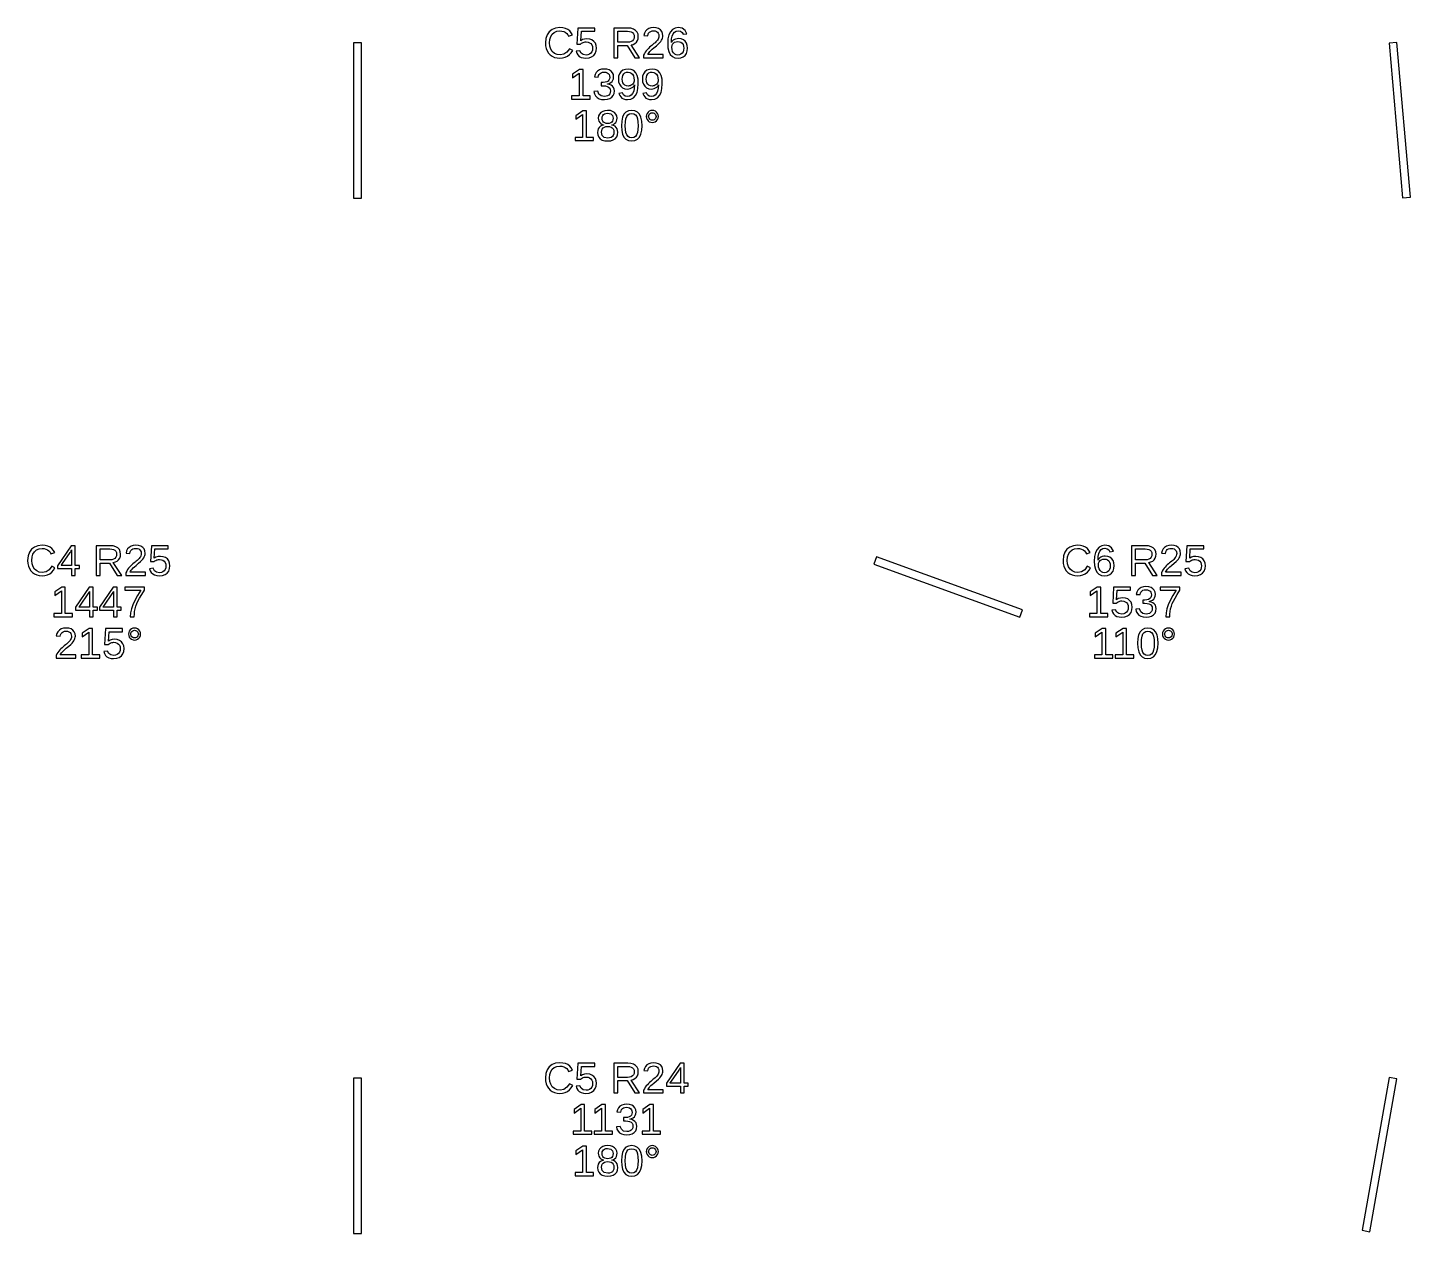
# Model space of a CAD drawing. Extents: x 194 to 2890, y 45 to 1503.
# Drawn here: x 560.3 to 827.4, y 845 to 1078 of the extents above; entities that cross this region are included whole.
import ezdxf

# ---------------------------------------------------------------- set-up
doc = ezdxf.new("R2010")
doc.units = 0
doc.layers.get('0').update_dxf_attribs({"linetype": 'CONTINUOUS'})

msp = doc.modelspace()

# ---------------------------------------------------------------- linework, layer by layer
for points in [[(663.632, 1072.09), (664.128, 1072.22), (664.578, 1072.44), (664.973, 1072.73), (665.305, 1073.11), (665.573, 1073.56), (664.938, 1073.88), (664.467, 1073.22), (663.864, 1072.82), (663.127, 1072.69), (662.544, 1072.76), (662.047, 1072.97), (661.636, 1073.33), (661.33, 1073.8), (661.146, 1074.37), (661.085, 1075.02), (661.144, 1075.68), (661.32, 1076.24), (661.614, 1076.7), (662.013, 1077.04), (662.507, 1077.25), (663.095, 1077.32), (663.481, 1077.29), (663.83, 1077.2), (664.143, 1077.05), (664.41, 1076.85), (664.624, 1076.59), (664.783, 1076.29), (665.52, 1076.53), (665.291, 1076.96), (664.99, 1077.31), (664.617, 1077.59), (664.174, 1077.79), (663.664, 1077.91), (663.087, 1077.95), (662.277, 1077.86), (661.593, 1077.6), (661.036, 1077.17), (660.625, 1076.59), (660.378, 1075.87), (660.296, 1075.02), (660.332, 1074.44), (660.443, 1073.91), (660.627, 1073.44), (660.882, 1073.03), (661.203, 1072.68), (661.591, 1072.41), (662.039, 1072.21), (662.539, 1072.09), (663.091, 1072.05)], [(668.732, 1072.11), (669.23, 1072.28), (669.636, 1072.57), (669.935, 1072.96), (670.115, 1073.44), (670.175, 1074), (670.119, 1074.5), (669.952, 1074.93), (669.672, 1075.29), (669.299, 1075.57), (668.85, 1075.73), (668.324, 1075.79), (667.877, 1075.75), (667.483, 1075.63), (667.14, 1075.42), (667.249, 1077.24), (669.841, 1077.24), (669.841, 1077.86), (666.582, 1077.86), (666.391, 1074.78), (667.107, 1074.78), (667.278, 1074.92), (667.449, 1075.02), (667.62, 1075.1), (667.795, 1075.15), (667.98, 1075.18), (668.173, 1075.19), (668.527, 1075.15), (668.829, 1075.04), (669.078, 1074.86), (669.265, 1074.61), (669.377, 1074.32), (669.414, 1073.98), (669.377, 1073.6), (669.266, 1073.27), (669.08, 1073), (668.829, 1072.81), (668.522, 1072.69), (668.157, 1072.65), (667.598, 1072.74), (667.2, 1073.03), (666.965, 1073.5), (666.224, 1073.41), (666.351, 1073.01), (666.559, 1072.67), (666.847, 1072.4), (667.209, 1072.21), (667.64, 1072.09), (668.14, 1072.05)], [(674.301, 1074.51), (676.087, 1074.51), (677.576, 1072.13), (678.472, 1072.13), (676.844, 1074.6), (677.249, 1074.71), (677.592, 1074.9), (677.871, 1075.15), (678.078, 1075.46), (678.202, 1075.82), (678.244, 1076.22), (678.185, 1076.7), (678.009, 1077.1), (677.717, 1077.43), (677.316, 1077.67), (676.818, 1077.82), (676.221, 1077.86), (673.524, 1077.86), (673.524, 1072.13), (674.301, 1072.13)], [(674.301, 1075.13), (674.301, 1077.24), (676.144, 1077.24), (676.537, 1077.21), (676.863, 1077.13), (677.123, 1076.98), (677.311, 1076.78), (677.425, 1076.52), (677.462, 1076.22), (677.425, 1075.9), (677.313, 1075.63), (677.127, 1075.41), (676.872, 1075.25), (676.555, 1075.16), (676.177, 1075.13)], [(683.074, 1072.75), (680.083, 1072.75), (680.182, 1072.95), (680.315, 1073.14), (680.482, 1073.35), (680.688, 1073.56), (680.936, 1073.79), (681.226, 1074.04), (681.732, 1074.46), (682.116, 1074.8), (682.378, 1075.06), (682.562, 1075.28), (682.713, 1075.5), (682.832, 1075.72), (682.916, 1075.94), (682.967, 1076.16), (682.984, 1076.38), (682.932, 1076.84), (682.777, 1077.23), (682.518, 1077.54), (682.163, 1077.77), (681.719, 1077.9), (681.186, 1077.95), (680.691, 1077.9), (680.261, 1077.77), (679.894, 1077.54), (679.606, 1077.24), (679.411, 1076.88), (679.31, 1076.45), (680.059, 1076.38), (680.122, 1076.66), (680.24, 1076.9), (680.415, 1077.09), (680.635, 1077.23), (680.892, 1077.32), (681.186, 1077.35), (681.49, 1077.32), (681.746, 1077.23), (681.955, 1077.09), (682.108, 1076.89), (682.201, 1076.65), (682.231, 1076.35), (682.214, 1076.13), (682.16, 1075.92), (682.071, 1075.73), (681.952, 1075.55), (681.812, 1075.37), (681.65, 1075.2), (681.469, 1075.03), (681.274, 1074.86), (681.066, 1074.69), (680.849, 1074.52), (680.632, 1074.34), (680.413, 1074.15), (680.196, 1073.94), (679.987, 1073.72), (679.784, 1073.49), (679.595, 1073.23), (679.426, 1072.95), (679.278, 1072.65), (679.278, 1072.13), (683.074, 1072.13)], [(686.446, 1072.11), (686.899, 1072.28), (687.269, 1072.57), (687.542, 1072.97), (687.706, 1073.44), (687.761, 1074.01), (687.709, 1074.53), (687.554, 1074.97), (687.295, 1075.34), (686.948, 1075.62), (686.528, 1075.78), (686.036, 1075.84), (685.736, 1075.82), (685.459, 1075.75), (685.206, 1075.64), (684.983, 1075.5), (684.795, 1075.31), (684.644, 1075.08), (684.683, 1075.76), (684.797, 1076.32), (684.988, 1076.77), (685.249, 1077.1), (685.572, 1077.29), (685.959, 1077.36), (686.387, 1077.28), (686.702, 1077.04), (686.903, 1076.66), (687.602, 1076.78), (687.271, 1077.43), (686.725, 1077.82), (685.967, 1077.95), (685.361, 1077.86), (684.855, 1077.6), (684.449, 1077.15), (684.153, 1076.54), (683.975, 1075.78), (683.916, 1074.87), (683.973, 1074.02), (684.144, 1073.32), (684.429, 1072.77), (684.821, 1072.37), (685.315, 1072.13), (685.91, 1072.05)], [(624.75, 1075), (623.25, 1075), (623.25, 1045), (624.75, 1045)], [(685.564, 1072.69), (685.284, 1072.83), (685.045, 1073.06), (684.863, 1073.37), (684.754, 1073.73), (684.718, 1074.15), (684.753, 1074.47), (684.858, 1074.75), (685.033, 1074.97), (685.265, 1075.14), (685.541, 1075.24), (685.861, 1075.27), (686.198, 1075.24), (686.481, 1075.12), (686.711, 1074.93), (686.881, 1074.68), (686.983, 1074.36), (687.017, 1073.97), (686.983, 1073.59), (686.883, 1073.26), (686.715, 1073), (686.489, 1072.8), (686.213, 1072.68), (685.885, 1072.64)], [(827.362, 1045.18), (824.747, 1075.07), (823.253, 1074.93), (825.868, 1045.05)], [(668.958, 1064.75), (667.563, 1064.75), (667.563, 1069.86), (666.887, 1069.86), (665.532, 1068.93), (665.532, 1068.24), (666.826, 1069.16), (666.826, 1064.75), (665.366, 1064.75), (665.366, 1064.13), (668.958, 1064.13)], [(672.265, 1064.1), (672.745, 1064.24), (673.129, 1064.49), (673.409, 1064.82), (673.577, 1065.23), (673.634, 1065.71), (673.594, 1066.06), (673.474, 1066.36), (673.275, 1066.63), (673.005, 1066.83), (672.671, 1066.98), (672.275, 1067.06), (672.275, 1067.07), (672.634, 1067.18), (672.932, 1067.33), (673.168, 1067.54), (673.338, 1067.79), (673.441, 1068.09), (673.475, 1068.43), (673.422, 1068.87), (673.262, 1069.25), (672.997, 1069.55), (672.635, 1069.77), (672.188, 1069.91), (671.656, 1069.95), (671.162, 1069.91), (670.731, 1069.77), (670.364, 1069.56), (670.076, 1069.26), (669.881, 1068.89), (669.78, 1068.46), (670.517, 1068.4), (670.577, 1068.68), (670.693, 1068.91), (670.865, 1069.1), (671.085, 1069.24), (671.346, 1069.32), (671.648, 1069.35), (671.974, 1069.32), (672.242, 1069.23), (672.452, 1069.08), (672.602, 1068.88), (672.692, 1068.64), (672.722, 1068.35), (672.685, 1068.07), (672.575, 1067.83), (672.39, 1067.63), (672.139, 1067.48), (671.828, 1067.4), (671.457, 1067.37), (671.058, 1067.37), (671.058, 1066.73), (671.473, 1066.73), (671.891, 1066.7), (672.237, 1066.61), (672.513, 1066.47), (672.713, 1066.27), (672.833, 1066.03), (672.873, 1065.74), (672.838, 1065.41), (672.732, 1065.14), (672.557, 1064.93), (672.321, 1064.78), (672.031, 1064.69), (671.689, 1064.66), (671.06, 1064.77), (670.643, 1065.11), (670.44, 1065.67), (669.683, 1065.6), (669.795, 1065.13), (670, 1064.75), (670.299, 1064.44), (670.684, 1064.22), (671.147, 1064.09), (671.689, 1064.05)], [(676.778, 1064.14), (677.29, 1064.4), (677.701, 1064.84), (678, 1065.45), (678.18, 1066.21), (678.24, 1067.11), (678.185, 1067.98), (678.021, 1068.69), (677.747, 1069.24), (677.368, 1069.64), (676.885, 1069.87), (676.299, 1069.95), (675.743, 1069.89), (675.275, 1069.72), (674.895, 1069.44), (674.615, 1069.05), (674.447, 1068.58), (674.391, 1068.02), (674.442, 1067.48), (674.597, 1067.01), (674.854, 1066.62), (675.198, 1066.32), (675.61, 1066.15), (676.091, 1066.09), (676.397, 1066.11), (676.686, 1066.19), (676.958, 1066.31), (677.195, 1066.47), (677.381, 1066.67), (677.515, 1066.9), (677.468, 1066.23), (677.347, 1065.67), (677.153, 1065.23), (676.891, 1064.9), (676.566, 1064.71), (676.177, 1064.64), (675.736, 1064.72), (675.414, 1064.96), (675.208, 1065.36), (674.509, 1065.25), (674.651, 1064.86), (674.844, 1064.56), (675.088, 1064.33), (675.388, 1064.18), (675.747, 1064.08), (676.165, 1064.05)], [(675.943, 1066.71), (675.668, 1066.83), (675.44, 1067.03), (675.271, 1067.3), (675.169, 1067.63), (675.135, 1068.02), (675.169, 1068.4), (675.271, 1068.73), (675.44, 1069), (675.669, 1069.2), (675.947, 1069.32), (676.274, 1069.36), (676.606, 1069.31), (676.889, 1069.17), (677.125, 1068.93), (677.301, 1068.62), (677.407, 1068.25), (677.442, 1067.82), (677.425, 1067.6), (677.373, 1067.4), (677.285, 1067.22), (677.168, 1067.06), (677.025, 1066.92), (676.856, 1066.81), (676.67, 1066.73), (676.473, 1066.68), (676.266, 1066.67)], [(681.413, 1064.14), (681.925, 1064.4), (682.335, 1064.84), (682.635, 1065.45), (682.814, 1066.21), (682.874, 1067.11), (682.82, 1067.98), (682.655, 1068.69), (682.382, 1069.24), (682.002, 1069.64), (681.519, 1069.87), (680.933, 1069.95), (680.378, 1069.89), (679.91, 1069.72), (679.53, 1069.44), (679.249, 1069.05), (679.081, 1068.58), (679.025, 1068.02), (679.077, 1067.48), (679.231, 1067.01), (679.489, 1066.62), (679.833, 1066.32), (680.245, 1066.15), (680.726, 1066.09), (681.032, 1066.11), (681.321, 1066.19), (681.593, 1066.31), (681.83, 1066.47), (682.016, 1066.67), (682.15, 1066.9), (682.103, 1066.23), (681.982, 1065.67), (681.788, 1065.23), (681.526, 1064.9), (681.2, 1064.71), (680.811, 1064.64), (680.371, 1064.72), (680.048, 1064.96), (679.843, 1065.36), (679.143, 1065.25), (679.285, 1064.86), (679.479, 1064.56), (679.723, 1064.33), (680.022, 1064.18), (680.381, 1064.08), (680.799, 1064.05)], [(680.578, 1066.71), (680.302, 1066.83), (680.075, 1067.03), (679.905, 1067.3), (679.804, 1067.63), (679.77, 1068.02), (679.804, 1068.4), (679.905, 1068.73), (680.075, 1069), (680.303, 1069.2), (680.581, 1069.32), (680.909, 1069.36), (681.24, 1069.31), (681.524, 1069.17), (681.759, 1068.93), (681.936, 1068.62), (682.041, 1068.25), (682.077, 1067.82), (682.059, 1067.6), (682.007, 1067.4), (681.92, 1067.22), (681.803, 1067.06), (681.66, 1066.92), (681.491, 1066.81), (681.304, 1066.73), (681.107, 1066.68), (680.901, 1066.67)], [(669.609, 1056.75), (668.214, 1056.75), (668.214, 1061.86), (667.538, 1061.86), (666.183, 1060.93), (666.183, 1060.24), (667.477, 1061.16), (667.477, 1056.75), (666.017, 1056.75), (666.017, 1056.13), (669.609, 1056.13)], [(672.916, 1056.1), (673.399, 1056.25), (673.784, 1056.49), (674.064, 1056.83), (674.233, 1057.24), (674.289, 1057.73), (674.255, 1058.09), (674.153, 1058.4), (673.983, 1058.67), (673.753, 1058.89), (673.468, 1059.05), (673.129, 1059.14), (673.129, 1059.15), (673.422, 1059.25), (673.67, 1059.4), (673.874, 1059.61), (674.025, 1059.87), (674.116, 1060.16), (674.146, 1060.47), (674.092, 1060.89), (673.928, 1061.25), (673.656, 1061.55), (673.29, 1061.77), (672.844, 1061.91), (672.319, 1061.95), (671.806, 1061.9), (671.367, 1061.77), (671.003, 1061.54), (670.731, 1061.24), (670.567, 1060.89), (670.513, 1060.48), (670.543, 1060.17), (670.633, 1059.88), (670.783, 1059.62), (670.986, 1059.41), (671.232, 1059.25), (671.522, 1059.15), (671.522, 1059.13), (671.208, 1059.04), (670.934, 1058.89), (670.7, 1058.67), (670.521, 1058.39), (670.414, 1058.08), (670.379, 1057.72), (670.436, 1057.23), (670.609, 1056.82), (670.897, 1056.49), (671.288, 1056.24), (671.767, 1056.1), (672.336, 1056.05)], [(672.014, 1059.45), (671.752, 1059.54), (671.54, 1059.68), (671.385, 1059.88), (671.292, 1060.13), (671.262, 1060.43), (671.292, 1060.73), (671.382, 1060.97), (671.532, 1061.16), (671.74, 1061.3), (672.002, 1061.38), (672.319, 1061.4), (672.912, 1061.3), (673.267, 1060.97), (673.385, 1060.43), (673.355, 1060.11), (673.265, 1059.85), (673.115, 1059.66), (672.907, 1059.53), (672.645, 1059.45), (672.328, 1059.42)], [(677.564, 1056.13), (678.062, 1056.39), (678.453, 1056.81), (678.735, 1057.39), (678.904, 1058.12), (678.96, 1059), (678.906, 1059.89), (678.746, 1060.63), (678.478, 1061.21), (678.097, 1061.62), (677.599, 1061.87), (676.982, 1061.95), (676.35, 1061.87), (675.842, 1061.62), (675.459, 1061.21), (675.191, 1060.64), (675.03, 1059.9), (674.977, 1059), (675.032, 1058.11), (675.197, 1057.38), (675.473, 1056.8), (675.859, 1056.38), (676.354, 1056.13), (676.958, 1056.05)], [(676.571, 1056.71), (676.255, 1056.9), (676.016, 1057.21), (675.85, 1057.66), (675.75, 1058.26), (675.717, 1059), (675.75, 1059.76), (675.848, 1060.36), (676.012, 1060.81), (676.251, 1061.11), (676.574, 1061.29), (676.982, 1061.36), (677.38, 1061.29), (677.696, 1061.11), (677.928, 1060.8), (678.088, 1060.35), (678.183, 1059.75), (678.215, 1059), (678.182, 1058.27), (678.081, 1057.68), (677.914, 1057.23), (677.675, 1056.91), (677.359, 1056.71), (676.966, 1056.65)], [(681.255, 1059.67), (681.529, 1059.78), (681.774, 1059.97), (681.965, 1060.21), (682.079, 1060.48), (682.117, 1060.79), (682.08, 1061.1), (681.966, 1061.37), (681.778, 1061.61), (681.535, 1061.8), (681.259, 1061.91), (680.95, 1061.95), (680.641, 1061.91), (680.365, 1061.8), (680.122, 1061.61), (679.933, 1061.37), (679.82, 1061.09), (679.782, 1060.79), (679.82, 1060.49), (679.935, 1060.22), (680.126, 1059.97), (680.37, 1059.78), (680.645, 1059.67), (680.95, 1059.63)], [(680.761, 1060.08), (680.591, 1060.15), (680.439, 1060.27), (680.32, 1060.43), (680.249, 1060.6), (680.226, 1060.79), (680.249, 1060.98), (680.319, 1061.15), (680.435, 1061.31), (680.585, 1061.43), (680.757, 1061.5), (680.95, 1061.52), (681.143, 1061.5), (681.314, 1061.43), (681.464, 1061.31), (681.581, 1061.16), (681.651, 1060.99), (681.674, 1060.79), (681.65, 1060.6), (681.58, 1060.42), (681.462, 1060.27), (681.311, 1060.15), (681.14, 1060.08), (680.95, 1060.06)], [(671.672, 1056.73), (671.27, 1057.13), (671.135, 1057.78), (671.17, 1058.1), (671.275, 1058.36), (671.449, 1058.58), (671.685, 1058.74), (671.975, 1058.84), (672.319, 1058.87), (672.673, 1058.84), (672.97, 1058.75), (673.21, 1058.6), (673.387, 1058.39), (673.493, 1058.13), (673.528, 1057.8), (673.495, 1057.42), (673.398, 1057.12), (673.235, 1056.89), (673.006, 1056.73), (672.709, 1056.63), (672.344, 1056.6)], [(563.632, 972.093), (564.128, 972.222), (564.578, 972.437), (564.973, 972.734), (565.305, 973.109), (565.573, 973.564), (564.938, 973.881), (564.467, 973.219), (563.864, 972.821), (563.127, 972.689), (562.544, 972.76), (562.047, 972.974), (561.636, 973.33), (561.33, 973.803), (561.146, 974.368), (561.085, 975.024), (561.144, 975.685), (561.32, 976.244), (561.614, 976.703), (562.013, 977.043), (562.507, 977.247), (563.095, 977.315), (563.481, 977.286), (563.83, 977.198), (564.143, 977.051), (564.41, 976.848), (564.624, 976.593), (564.783, 976.286), (565.52, 976.53), (565.291, 976.961), (564.99, 977.315), (564.617, 977.592), (564.174, 977.791), (563.664, 977.91), (563.087, 977.95), (562.277, 977.863), (561.593, 977.604), (561.036, 977.173), (560.625, 976.589), (560.378, 975.873), (560.296, 975.024), (560.332, 974.441), (560.443, 973.913), (560.627, 973.44), (560.882, 973.028), (561.203, 972.685), (561.591, 972.41), (562.039, 972.21), (562.539, 972.09), (563.091, 972.05)], [(569.475, 973.429), (570.281, 973.429), (570.281, 974.007), (569.475, 974.007), (569.475, 977.864), (568.706, 977.864), (566.082, 973.999), (566.082, 973.429), (568.783, 973.429), (568.783, 972.132), (569.475, 972.132)], [(574.301, 974.512), (576.087, 974.512), (577.576, 972.132), (578.472, 972.132), (576.844, 974.601), (577.249, 974.713), (577.592, 974.896), (577.871, 975.151), (578.078, 975.463), (578.202, 975.821), (578.244, 976.225), (578.185, 976.702), (578.009, 977.104), (577.717, 977.431), (577.316, 977.672), (576.818, 977.816), (576.221, 977.864), (573.524, 977.864), (573.524, 972.132), (574.301, 972.132)], [(583.074, 972.754), (580.083, 972.754), (580.182, 972.946), (580.315, 973.144), (580.482, 973.346), (580.688, 973.559), (580.936, 973.789), (581.226, 974.036), (581.732, 974.457), (582.116, 974.797), (582.378, 975.057), (582.562, 975.277), (582.713, 975.496), (582.832, 975.716), (582.916, 975.936), (582.967, 976.157), (582.984, 976.379), (582.932, 976.843), (582.777, 977.23), (582.518, 977.541), (582.163, 977.768), (581.719, 977.904), (581.186, 977.95), (580.691, 977.905), (580.261, 977.769), (579.894, 977.543), (579.606, 977.24), (579.411, 976.876), (579.31, 976.448), (580.059, 976.379), (580.122, 976.663), (580.24, 976.901), (580.415, 977.093), (580.635, 977.235), (580.892, 977.319), (581.186, 977.348), (581.49, 977.319), (581.746, 977.232), (581.955, 977.087), (582.108, 976.89), (582.201, 976.646), (582.231, 976.355), (582.214, 976.13), (582.16, 975.921), (582.071, 975.728), (581.952, 975.547), (581.812, 975.37), (581.65, 975.199), (581.469, 975.031), (581.274, 974.863), (581.066, 974.695), (580.849, 974.522), (580.632, 974.34), (580.413, 974.148), (580.196, 973.943), (579.987, 973.724), (579.784, 973.488), (579.595, 973.233), (579.426, 972.953), (579.278, 972.648), (579.278, 972.132), (583.074, 972.132)], [(586.334, 972.108), (586.833, 972.282), (587.238, 972.571), (587.538, 972.961), (587.718, 973.437), (587.777, 973.999), (587.722, 974.497), (587.554, 974.929), (587.275, 975.293), (586.902, 975.569), (586.452, 975.734), (585.926, 975.789), (585.48, 975.749), (585.085, 975.627), (584.742, 975.423), (584.852, 977.242), (587.444, 977.242), (587.444, 977.864), (584.185, 977.864), (583.993, 974.78), (584.71, 974.78), (584.88, 974.915), (585.051, 975.021), (585.222, 975.098), (585.398, 975.15), (585.582, 975.181), (585.776, 975.191), (586.129, 975.154), (586.431, 975.043), (586.681, 974.858), (586.867, 974.612), (586.979, 974.321), (587.017, 973.983), (586.979, 973.597), (586.868, 973.271), (586.683, 973.004), (586.432, 972.806), (586.124, 972.688), (585.759, 972.648), (585.2, 972.743), (584.803, 973.026), (584.567, 973.499), (583.827, 973.413), (583.954, 973.006), (584.161, 972.668), (584.449, 972.4), (584.812, 972.206), (585.243, 972.089), (585.743, 972.05)], [(763.632, 972.093), (764.128, 972.222), (764.578, 972.437), (764.973, 972.734), (765.305, 973.109), (765.573, 973.564), (764.938, 973.881), (764.467, 973.219), (763.864, 972.821), (763.127, 972.689), (762.544, 972.76), (762.047, 972.974), (761.636, 973.33), (761.33, 973.803), (761.146, 974.368), (761.085, 975.024), (761.144, 975.685), (761.32, 976.244), (761.614, 976.703), (762.013, 977.043), (762.507, 977.247), (763.095, 977.315), (763.481, 977.286), (763.83, 977.198), (764.143, 977.051), (764.41, 976.848), (764.624, 976.593), (764.783, 976.286), (765.52, 976.53), (765.291, 976.961), (764.99, 977.315), (764.617, 977.592), (764.174, 977.791), (763.664, 977.91), (763.087, 977.95), (762.277, 977.863), (761.593, 977.604), (761.036, 977.173), (760.625, 976.589), (760.378, 975.873), (760.296, 975.024), (760.332, 974.441), (760.443, 973.913), (760.627, 973.44), (760.882, 973.028), (761.203, 972.685), (761.591, 972.41), (762.039, 972.21), (762.539, 972.09), (763.091, 972.05)], [(768.844, 972.108), (769.296, 972.283), (769.666, 972.575), (769.94, 972.967), (770.104, 973.445), (770.159, 974.007), (770.107, 974.528), (769.952, 974.973), (769.693, 975.342), (769.346, 975.618), (768.926, 975.783), (768.433, 975.838), (768.133, 975.817), (767.857, 975.752), (767.603, 975.645), (767.38, 975.496), (767.193, 975.309), (767.042, 975.081), (767.08, 975.761), (767.195, 976.325), (767.386, 976.772), (767.646, 977.096), (767.97, 977.291), (768.356, 977.356), (768.785, 977.278), (769.099, 977.045), (769.3, 976.656), (770, 976.782), (769.668, 977.431), (769.123, 977.82), (768.364, 977.95), (767.758, 977.861), (767.252, 977.595), (766.847, 977.152), (766.551, 976.544), (766.373, 975.782), (766.314, 974.866), (766.371, 974.022), (766.542, 973.323), (766.826, 972.77), (767.219, 972.37), (767.712, 972.13), (768.307, 972.05)], [(774.301, 974.512), (776.087, 974.512), (777.576, 972.132), (778.472, 972.132), (776.844, 974.601), (777.249, 974.713), (777.592, 974.896), (777.871, 975.151), (778.078, 975.463), (778.202, 975.821), (778.244, 976.225), (778.185, 976.702), (778.009, 977.104), (777.717, 977.431), (777.316, 977.672), (776.818, 977.816), (776.221, 977.864), (773.524, 977.864), (773.524, 972.132), (774.301, 972.132)], [(783.074, 972.754), (780.083, 972.754), (780.182, 972.946), (780.315, 973.144), (780.482, 973.346), (780.688, 973.559), (780.936, 973.789), (781.226, 974.036), (781.732, 974.457), (782.116, 974.797), (782.378, 975.057), (782.562, 975.277), (782.713, 975.496), (782.832, 975.716), (782.916, 975.936), (782.967, 976.157), (782.984, 976.379), (782.932, 976.843), (782.777, 977.23), (782.518, 977.541), (782.163, 977.768), (781.719, 977.904), (781.186, 977.95), (780.691, 977.905), (780.261, 977.769), (779.894, 977.543), (779.606, 977.24), (779.411, 976.876), (779.31, 976.448), (780.059, 976.379), (780.122, 976.663), (780.24, 976.901), (780.415, 977.093), (780.635, 977.235), (780.892, 977.319), (781.186, 977.348), (781.49, 977.319), (781.746, 977.232), (781.955, 977.087), (782.108, 976.89), (782.201, 976.646), (782.231, 976.355), (782.214, 976.13), (782.16, 975.921), (782.071, 975.728), (781.952, 975.547), (781.812, 975.37), (781.65, 975.199), (781.469, 975.031), (781.274, 974.863), (781.066, 974.695), (780.849, 974.522), (780.632, 974.34), (780.413, 974.148), (780.196, 973.943), (779.987, 973.724), (779.784, 973.488), (779.595, 973.233), (779.426, 972.953), (779.278, 972.648), (779.278, 972.132), (783.074, 972.132)], [(786.334, 972.108), (786.833, 972.282), (787.238, 972.571), (787.538, 972.961), (787.718, 973.437), (787.777, 973.999), (787.722, 974.497), (787.554, 974.929), (787.275, 975.293), (786.902, 975.569), (786.452, 975.734), (785.926, 975.789), (785.48, 975.749), (785.085, 975.627), (784.742, 975.423), (784.852, 977.242), (787.444, 977.242), (787.444, 977.864), (784.185, 977.864), (783.993, 974.78), (784.71, 974.78), (784.88, 974.915), (785.051, 975.021), (785.222, 975.098), (785.398, 975.15), (785.582, 975.181), (785.776, 975.191), (786.129, 975.154), (786.431, 975.043), (786.681, 974.858), (786.867, 974.612), (786.979, 974.321), (787.017, 973.983), (786.979, 973.597), (786.868, 973.271), (786.683, 973.004), (786.432, 972.806), (786.124, 972.688), (785.759, 972.648), (785.2, 972.743), (784.803, 973.026), (784.567, 973.499), (783.827, 973.413), (783.954, 973.006), (784.161, 972.668), (784.449, 972.4), (784.812, 972.206), (785.243, 972.089), (785.743, 972.05)], [(566.757, 974.007), (566.822, 974.089), (567.042, 974.39), (568.511, 976.554), (568.552, 976.618), (568.605, 976.708), (568.669, 976.823), (568.729, 976.932), (568.767, 977.004), (568.783, 977.038), (568.783, 974.007)], [(574.301, 975.126), (574.301, 977.242), (576.144, 977.242), (576.537, 977.213), (576.863, 977.125), (577.123, 976.979), (577.311, 976.778), (577.425, 976.524), (577.462, 976.217), (577.425, 975.898), (577.313, 975.63), (577.127, 975.413), (576.872, 975.254), (576.555, 975.158), (576.177, 975.126)], [(752.447, 965.444), (724.257, 975.705), (723.743, 974.295), (751.934, 964.035)], [(767.962, 972.687), (767.682, 972.828), (767.443, 973.063), (767.261, 973.372), (767.152, 973.734), (767.115, 974.15), (767.15, 974.474), (767.255, 974.749), (767.431, 974.974), (767.663, 975.14), (767.939, 975.239), (768.259, 975.273), (768.595, 975.235), (768.879, 975.122), (769.109, 974.935), (769.278, 974.678), (769.38, 974.358), (769.414, 973.975), (769.381, 973.589), (769.28, 973.263), (769.113, 972.996), (768.887, 972.798), (768.61, 972.68), (768.283, 972.64)], [(774.301, 975.126), (774.301, 977.242), (776.144, 977.242), (776.537, 977.213), (776.863, 977.125), (777.123, 976.979), (777.311, 976.778), (777.425, 976.524), (777.462, 976.217), (777.425, 975.898), (777.313, 975.63), (777.127, 975.413), (776.872, 975.254), (776.555, 975.158), (776.177, 975.126)], [(568.958, 964.756), (567.563, 964.756), (567.563, 969.866), (566.887, 969.866), (565.532, 968.935), (565.532, 968.243), (566.826, 969.166), (566.826, 964.756), (565.366, 964.756), (565.366, 964.133), (568.958, 964.133)], [(572.95, 965.431), (573.756, 965.431), (573.756, 966.009), (572.95, 966.009), (572.95, 969.866), (572.181, 969.866), (569.557, 966.001), (569.557, 965.431), (572.258, 965.431), (572.258, 964.133), (572.95, 964.133)], [(577.585, 965.431), (578.39, 965.431), (578.39, 966.009), (577.585, 966.009), (577.585, 969.866), (576.816, 969.866), (574.191, 966.001), (574.191, 965.431), (576.893, 965.431), (576.893, 964.133), (577.585, 964.133)], [(580.905, 964.656), (580.965, 965.168), (581.066, 965.667), (581.206, 966.163), (581.388, 966.664), (581.609, 967.169), (581.908, 967.741), (582.321, 968.442), (582.85, 969.272), (582.85, 969.866), (579.062, 969.866), (579.062, 969.244), (582.142, 969.244), (581.484, 968.23), (580.966, 967.297), (580.586, 966.447), (580.327, 965.65), (580.171, 964.879), (580.12, 964.133), (580.885, 964.133)], [(768.958, 964.754), (767.563, 964.754), (767.563, 969.864), (766.887, 969.864), (765.532, 968.933), (765.532, 968.241), (766.826, 969.165), (766.826, 964.754), (765.366, 964.754), (765.366, 964.132), (768.958, 964.132)], [(772.207, 964.108), (772.705, 964.282), (773.111, 964.571), (773.41, 964.961), (773.59, 965.437), (773.65, 965.999), (773.594, 966.497), (773.427, 966.929), (773.147, 967.293), (772.774, 967.569), (772.325, 967.734), (771.799, 967.789), (771.352, 967.749), (770.958, 967.627), (770.615, 967.423), (770.724, 969.242), (773.316, 969.242), (773.316, 969.864), (770.057, 969.864), (769.866, 966.78), (770.582, 966.78), (770.753, 966.915), (770.924, 967.021), (771.095, 967.098), (771.27, 967.15), (771.455, 967.181), (771.648, 967.191), (772.002, 967.154), (772.304, 967.043), (772.553, 966.858), (772.74, 966.612), (772.852, 966.321), (772.889, 965.983), (772.852, 965.597), (772.741, 965.271), (772.555, 965.004), (772.304, 964.806), (771.997, 964.688), (771.632, 964.648), (771.073, 964.743), (770.675, 965.026), (770.44, 965.499), (769.699, 965.413), (769.826, 965.006), (770.034, 964.668), (770.322, 964.4), (770.684, 964.206), (771.115, 964.089), (771.615, 964.05)], [(776.899, 964.099), (777.379, 964.244), (777.764, 964.486), (778.044, 964.816), (778.212, 965.225), (778.268, 965.714), (778.228, 966.06), (778.109, 966.363), (777.91, 966.626), (777.64, 966.835), (777.306, 966.978), (776.909, 967.057), (776.909, 967.073), (777.269, 967.179), (777.566, 967.335), (777.802, 967.539), (777.973, 967.791), (778.075, 968.089), (778.109, 968.432), (778.056, 968.875), (777.897, 969.247), (777.631, 969.549), (777.27, 969.772), (776.823, 969.905), (776.291, 969.95), (775.796, 969.906), (775.366, 969.774), (774.999, 969.555), (774.711, 969.258), (774.516, 968.892), (774.415, 968.457), (775.151, 968.4), (775.212, 968.678), (775.328, 968.911), (775.499, 969.099), (775.719, 969.237), (775.98, 969.32), (776.283, 969.348), (776.609, 969.318), (776.877, 969.229), (777.086, 969.081), (777.236, 968.882), (777.327, 968.64), (777.357, 968.355), (777.32, 968.068), (777.209, 967.826), (777.025, 967.629), (776.774, 967.483), (776.463, 967.395), (776.091, 967.366), (775.693, 967.366), (775.693, 966.731), (776.108, 966.731), (776.525, 966.702), (776.872, 966.615), (777.147, 966.469), (777.347, 966.271), (777.467, 966.028), (777.507, 965.739), (777.472, 965.41), (777.367, 965.14), (777.192, 964.929), (776.955, 964.778), (776.666, 964.687), (776.323, 964.656), (775.694, 964.769), (775.278, 965.108), (775.074, 965.674), (774.317, 965.604), (774.429, 965.134), (774.635, 964.746), (774.934, 964.443), (775.319, 964.225), (775.782, 964.094), (776.323, 964.05)], [(780.905, 964.655), (780.965, 965.166), (781.066, 965.665), (781.206, 966.161), (781.388, 966.662), (781.609, 967.167), (781.908, 967.739), (782.321, 968.44), (782.85, 969.27), (782.85, 969.864), (779.062, 969.864), (779.062, 969.242), (782.142, 969.242), (781.484, 968.228), (780.966, 967.295), (780.586, 966.445), (780.327, 965.648), (780.171, 964.877), (780.12, 964.132), (780.885, 964.132)], [(570.232, 966.009), (570.297, 966.091), (570.517, 966.392), (571.986, 968.556), (572.027, 968.62), (572.08, 968.71), (572.144, 968.825), (572.204, 968.934), (572.242, 969.006), (572.258, 969.04), (572.258, 966.009)], [(574.867, 966.009), (574.932, 966.091), (575.151, 966.392), (576.62, 968.556), (576.661, 968.62), (576.714, 968.71), (576.779, 968.825), (576.839, 968.934), (576.877, 969.006), (576.893, 969.04), (576.893, 966.009)], [(569.597, 956.754), (566.607, 956.754), (566.705, 956.946), (566.838, 957.144), (567.005, 957.346), (567.211, 957.559), (567.459, 957.789), (567.75, 958.036), (568.256, 958.457), (568.64, 958.797), (568.901, 959.057), (569.086, 959.277), (569.237, 959.496), (569.355, 959.716), (569.44, 959.936), (569.491, 960.157), (569.508, 960.379), (569.456, 960.843), (569.301, 961.23), (569.042, 961.541), (568.687, 961.768), (568.242, 961.904), (567.709, 961.95), (567.215, 961.905), (566.784, 961.769), (566.417, 961.543), (566.129, 961.24), (565.935, 960.876), (565.833, 960.448), (566.582, 960.379), (566.645, 960.663), (566.764, 960.901), (566.938, 961.093), (567.159, 961.235), (567.416, 961.319), (567.709, 961.348), (568.013, 961.319), (568.27, 961.232), (568.478, 961.087), (568.632, 960.89), (568.724, 960.646), (568.755, 960.355), (568.737, 960.13), (568.683, 959.921), (568.594, 959.728), (568.476, 959.547), (568.336, 959.37), (568.173, 959.199), (567.992, 959.031), (567.798, 958.863), (567.589, 958.695), (567.373, 958.522), (567.155, 958.34), (566.936, 958.148), (566.72, 957.943), (566.51, 957.724), (566.307, 957.488), (566.118, 957.233), (565.949, 956.953), (565.801, 956.648), (565.801, 956.132), (569.597, 956.132)], [(574.244, 956.754), (572.848, 956.754), (572.848, 961.864), (572.173, 961.864), (570.818, 960.933), (570.818, 960.241), (572.112, 961.165), (572.112, 956.754), (570.651, 956.754), (570.651, 956.132), (574.244, 956.132)], [(577.492, 956.108), (577.991, 956.282), (578.396, 956.571), (578.696, 956.961), (578.876, 957.437), (578.935, 957.999), (578.88, 958.497), (578.712, 958.929), (578.433, 959.293), (578.06, 959.569), (577.61, 959.734), (577.084, 959.789), (576.638, 959.749), (576.243, 959.627), (575.9, 959.423), (576.01, 961.242), (578.602, 961.242), (578.602, 961.864), (575.343, 961.864), (575.151, 958.78), (575.868, 958.78), (576.038, 958.915), (576.209, 959.021), (576.38, 959.098), (576.556, 959.15), (576.74, 959.181), (576.934, 959.191), (577.287, 959.154), (577.589, 959.043), (577.839, 958.858), (578.025, 958.612), (578.137, 958.321), (578.175, 957.983), (578.138, 957.597), (578.026, 957.271), (577.841, 957.004), (577.59, 956.806), (577.282, 956.688), (576.917, 956.648), (576.358, 956.743), (575.961, 957.026), (575.725, 957.499), (574.985, 957.413), (575.112, 957.006), (575.319, 956.668), (575.607, 956.4), (575.97, 956.206), (576.401, 956.089), (576.901, 956.05)], [(581.255, 959.668), (581.529, 959.781), (581.774, 959.968), (581.965, 960.21), (582.079, 960.484), (582.117, 960.79), (582.08, 961.097), (581.966, 961.371), (581.778, 961.612), (581.535, 961.8), (581.259, 961.912), (580.95, 961.95), (580.641, 961.912), (580.365, 961.798), (580.122, 961.608), (579.933, 961.365), (579.82, 961.093), (579.782, 960.79), (579.82, 960.488), (579.935, 960.215), (580.126, 959.972), (580.37, 959.783), (580.645, 959.669), (580.95, 959.631)], [(580.761, 960.082), (580.591, 960.154), (580.439, 960.274), (580.32, 960.427), (580.249, 960.599), (580.226, 960.79), (580.249, 960.981), (580.319, 961.154), (580.435, 961.307), (580.585, 961.427), (580.757, 961.499), (580.95, 961.523), (581.143, 961.499), (581.314, 961.429), (581.464, 961.311), (581.581, 961.159), (581.651, 960.986), (581.674, 960.79), (581.65, 960.597), (581.58, 960.424), (581.462, 960.271), (581.311, 960.153), (581.14, 960.082), (580.95, 960.058)], [(769.919, 956.754), (768.523, 956.754), (768.523, 961.864), (767.848, 961.864), (766.493, 960.933), (766.493, 960.241), (767.786, 961.165), (767.786, 956.754), (766.326, 956.754), (766.326, 956.132), (769.919, 956.132)], [(773.935, 956.754), (772.539, 956.754), (772.539, 961.864), (771.864, 961.864), (770.509, 960.933), (770.509, 960.241), (771.803, 961.165), (771.803, 956.754), (770.342, 956.754), (770.342, 956.132), (773.935, 956.132)], [(777.254, 956.134), (777.753, 956.387), (778.144, 956.807), (778.425, 957.387), (778.594, 958.118), (778.651, 959), (778.597, 959.894), (778.436, 960.629), (778.168, 961.205), (777.788, 961.619), (777.29, 961.867), (776.673, 961.95), (776.041, 961.868), (775.533, 961.623), (775.149, 961.213), (774.882, 960.64), (774.721, 959.902), (774.667, 959), (774.722, 958.114), (774.888, 957.382), (775.164, 956.803), (775.549, 956.385), (776.044, 956.134), (776.649, 956.05)], [(780.945, 959.668), (781.22, 959.781), (781.464, 959.968), (781.655, 960.21), (781.77, 960.484), (781.808, 960.79), (781.77, 961.097), (781.657, 961.371), (781.468, 961.612), (781.225, 961.8), (780.949, 961.912), (780.64, 961.95), (780.331, 961.912), (780.055, 961.798), (779.812, 961.608), (779.624, 961.365), (779.51, 961.093), (779.473, 960.79), (779.511, 960.488), (779.626, 960.215), (779.817, 959.972), (780.061, 959.783), (780.336, 959.669), (780.64, 959.631)], [(780.452, 960.082), (780.282, 960.154), (780.13, 960.274), (780.011, 960.427), (779.94, 960.599), (779.916, 960.79), (779.94, 960.981), (780.009, 961.154), (780.126, 961.307), (780.276, 961.427), (780.448, 961.499), (780.64, 961.523), (780.833, 961.499), (781.005, 961.429), (781.155, 961.311), (781.272, 961.159), (781.341, 960.986), (781.365, 960.79), (781.341, 960.597), (781.271, 960.424), (781.153, 960.271), (781.002, 960.153), (780.831, 960.082), (780.64, 960.058)], [(776.262, 956.711), (775.945, 956.9), (775.707, 957.214), (775.541, 957.664), (775.441, 958.259), (775.408, 959), (775.441, 959.759), (775.539, 960.362), (775.703, 960.806), (775.942, 961.112), (776.265, 961.295), (776.673, 961.356), (777.071, 961.294), (777.387, 961.108), (777.619, 960.798), (777.779, 960.351), (777.874, 959.751), (777.906, 959), (777.873, 958.271), (777.772, 957.68), (777.605, 957.226), (777.366, 956.905), (777.05, 956.712), (776.657, 956.648)], [(663.632, 872.093), (664.128, 872.222), (664.578, 872.437), (664.973, 872.734), (665.305, 873.109), (665.573, 873.564), (664.938, 873.881), (664.467, 873.219), (663.864, 872.821), (663.127, 872.689), (662.544, 872.76), (662.047, 872.974), (661.636, 873.33), (661.33, 873.803), (661.146, 874.368), (661.085, 875.024), (661.144, 875.685), (661.32, 876.244), (661.614, 876.703), (662.013, 877.043), (662.507, 877.247), (663.095, 877.315), (663.481, 877.286), (663.83, 877.198), (664.143, 877.051), (664.41, 876.848), (664.624, 876.593), (664.783, 876.286), (665.52, 876.53), (665.291, 876.961), (664.99, 877.315), (664.617, 877.592), (664.174, 877.791), (663.664, 877.91), (663.087, 877.95), (662.277, 877.863), (661.593, 877.604), (661.036, 877.173), (660.625, 876.589), (660.378, 875.873), (660.296, 875.024), (660.332, 874.441), (660.443, 873.913), (660.627, 873.44), (660.882, 873.028), (661.203, 872.685), (661.591, 872.41), (662.039, 872.21), (662.539, 872.09), (663.091, 872.05)], [(668.732, 872.108), (669.23, 872.282), (669.636, 872.571), (669.935, 872.961), (670.115, 873.437), (670.175, 873.999), (670.119, 874.497), (669.952, 874.929), (669.672, 875.293), (669.299, 875.569), (668.85, 875.734), (668.324, 875.789), (667.877, 875.749), (667.483, 875.627), (667.14, 875.423), (667.249, 877.242), (669.841, 877.242), (669.841, 877.864), (666.582, 877.864), (666.391, 874.78), (667.107, 874.78), (667.278, 874.915), (667.449, 875.021), (667.62, 875.098), (667.795, 875.15), (667.98, 875.181), (668.173, 875.191), (668.527, 875.154), (668.829, 875.043), (669.078, 874.858), (669.265, 874.612), (669.377, 874.321), (669.414, 873.983), (669.377, 873.597), (669.266, 873.271), (669.08, 873.004), (668.829, 872.806), (668.522, 872.688), (668.157, 872.648), (667.598, 872.743), (667.2, 873.026), (666.965, 873.499), (666.224, 873.413), (666.351, 873.006), (666.559, 872.668), (666.847, 872.4), (667.209, 872.206), (667.64, 872.089), (668.14, 872.05)], [(674.301, 874.512), (676.087, 874.512), (677.576, 872.132), (678.472, 872.132), (676.844, 874.601), (677.249, 874.713), (677.592, 874.896), (677.871, 875.151), (678.078, 875.463), (678.202, 875.821), (678.244, 876.225), (678.185, 876.702), (678.009, 877.104), (677.717, 877.431), (677.316, 877.672), (676.818, 877.816), (676.221, 877.864), (673.524, 877.864), (673.524, 872.132), (674.301, 872.132)], [(674.301, 875.126), (674.301, 877.242), (676.144, 877.242), (676.537, 877.213), (676.863, 877.125), (677.123, 876.979), (677.311, 876.778), (677.425, 876.524), (677.462, 876.217), (677.425, 875.898), (677.313, 875.63), (677.127, 875.413), (676.872, 875.254), (676.555, 875.158), (676.177, 875.126)], [(683.074, 872.754), (680.083, 872.754), (680.182, 872.946), (680.315, 873.144), (680.482, 873.346), (680.688, 873.559), (680.936, 873.789), (681.226, 874.036), (681.732, 874.457), (682.116, 874.797), (682.378, 875.057), (682.562, 875.277), (682.713, 875.496), (682.832, 875.716), (682.916, 875.936), (682.967, 876.157), (682.984, 876.379), (682.932, 876.843), (682.777, 877.23), (682.518, 877.541), (682.163, 877.768), (681.719, 877.904), (681.186, 877.95), (680.691, 877.905), (680.261, 877.769), (679.894, 877.543), (679.606, 877.24), (679.411, 876.876), (679.31, 876.448), (680.059, 876.379), (680.122, 876.663), (680.24, 876.901), (680.415, 877.093), (680.635, 877.235), (680.892, 877.319), (681.186, 877.348), (681.49, 877.319), (681.746, 877.232), (681.955, 877.087), (682.108, 876.89), (682.201, 876.646), (682.231, 876.355), (682.214, 876.13), (682.16, 875.921), (682.071, 875.728), (681.952, 875.547), (681.812, 875.37), (681.65, 875.199), (681.469, 875.031), (681.274, 874.863), (681.066, 874.695), (680.849, 874.522), (680.632, 874.34), (680.413, 874.148), (680.196, 873.943), (679.987, 873.724), (679.784, 873.488), (679.595, 873.233), (679.426, 872.953), (679.278, 872.648), (679.278, 872.132), (683.074, 872.132)], [(687.078, 873.429), (687.883, 873.429), (687.883, 874.007), (687.078, 874.007), (687.078, 877.864), (686.309, 877.864), (683.684, 873.999), (683.684, 873.429), (686.386, 873.429), (686.386, 872.132), (687.078, 872.132)], [(684.36, 874.007), (684.425, 874.089), (684.644, 874.39), (686.113, 876.554), (686.154, 876.618), (686.207, 876.708), (686.272, 876.823), (686.332, 876.932), (686.37, 877.004), (686.386, 877.038), (686.386, 874.007)], [(624.75, 875), (623.25, 875), (623.25, 845), (624.75, 845)], [(824.739, 874.87), (823.261, 875.13), (818.052, 845.586), (819.529, 845.326)], [(669.268, 864.754), (667.872, 864.754), (667.872, 869.864), (667.197, 869.864), (665.842, 868.933), (665.842, 868.241), (667.135, 869.165), (667.135, 864.754), (665.675, 864.754), (665.675, 864.132), (669.268, 864.132)], [(673.284, 864.754), (671.888, 864.754), (671.888, 869.864), (671.213, 869.864), (669.858, 868.933), (669.858, 868.241), (671.152, 869.165), (671.152, 864.754), (669.691, 864.754), (669.691, 864.132), (673.284, 864.132)], [(676.59, 864.099), (677.07, 864.244), (677.454, 864.486), (677.735, 864.816), (677.903, 865.225), (677.959, 865.714), (677.919, 866.06), (677.8, 866.363), (677.601, 866.626), (677.33, 866.835), (676.997, 866.978), (676.6, 867.057), (676.6, 867.073), (676.96, 867.179), (677.257, 867.335), (677.493, 867.539), (677.664, 867.791), (677.766, 868.089), (677.8, 868.432), (677.747, 868.875), (677.588, 869.247), (677.322, 869.549), (676.961, 869.772), (676.514, 869.905), (675.981, 869.95), (675.487, 869.906), (675.057, 869.774), (674.69, 869.555), (674.401, 869.258), (674.207, 868.892), (674.106, 868.457), (674.842, 868.4), (674.903, 868.678), (675.019, 868.911), (675.19, 869.099), (675.41, 869.237), (675.671, 869.32), (675.973, 869.348), (676.299, 869.318), (676.567, 869.229), (676.777, 869.081), (676.927, 868.882), (677.017, 868.64), (677.047, 868.355), (677.011, 868.068), (676.9, 867.826), (676.716, 867.629), (676.465, 867.483), (676.153, 867.395), (675.782, 867.366), (675.383, 867.366), (675.383, 866.731), (675.798, 866.731), (676.216, 866.702), (676.562, 866.615), (676.838, 866.469), (677.038, 866.271), (677.158, 866.028), (677.198, 865.739), (677.163, 865.41), (677.058, 865.14), (676.883, 864.929), (676.646, 864.778), (676.356, 864.687), (676.014, 864.656), (675.385, 864.769), (674.969, 865.108), (674.765, 865.674), (674.008, 865.604), (674.12, 865.134), (674.325, 864.746), (674.625, 864.443), (675.009, 864.225), (675.473, 864.094), (676.014, 864.05)], [(682.553, 864.754), (681.157, 864.754), (681.157, 869.864), (680.482, 869.864), (679.127, 868.933), (679.127, 868.241), (680.421, 869.165), (680.421, 864.754), (678.96, 864.754), (678.96, 864.132), (682.553, 864.132)], [(669.609, 856.754), (668.214, 856.754), (668.214, 861.864), (667.538, 861.864), (666.183, 860.933), (666.183, 860.241), (667.477, 861.165), (667.477, 856.754), (666.017, 856.754), (666.017, 856.132), (669.609, 856.132)], [(672.916, 856.099), (673.399, 856.247), (673.784, 856.494), (674.064, 856.828), (674.233, 857.24), (674.289, 857.731), (674.255, 858.087), (674.153, 858.401), (673.983, 858.672), (673.753, 858.891), (673.468, 859.047), (673.129, 859.138), (673.129, 859.155), (673.422, 859.247), (673.67, 859.401), (673.874, 859.614), (674.025, 859.873), (674.116, 860.159), (674.146, 860.473), (674.092, 860.895), (673.928, 861.254), (673.656, 861.551), (673.29, 861.773), (672.844, 861.906), (672.319, 861.95), (671.806, 861.905), (671.367, 861.769), (671.003, 861.543), (670.731, 861.244), (670.567, 860.89), (670.513, 860.481), (670.543, 860.167), (670.633, 859.881), (670.783, 859.622), (670.986, 859.407), (671.232, 859.248), (671.522, 859.146), (671.522, 859.13), (671.208, 859.043), (670.934, 858.888), (670.7, 858.666), (670.521, 858.391), (670.414, 858.077), (670.379, 857.722), (670.436, 857.229), (670.609, 856.816), (670.897, 856.486), (671.288, 856.244), (671.767, 856.099), (672.336, 856.05)], [(672.014, 859.452), (671.752, 859.538), (671.54, 859.681), (671.385, 859.88), (671.292, 860.13), (671.262, 860.432), (671.292, 860.728), (671.382, 860.971), (671.532, 861.16), (671.74, 861.296), (672.002, 861.377), (672.319, 861.405), (672.912, 861.297), (673.267, 860.972), (673.385, 860.432), (673.355, 860.11), (673.265, 859.853), (673.115, 859.661), (672.907, 859.529), (672.645, 859.45), (672.328, 859.423)], [(677.564, 856.134), (678.062, 856.387), (678.453, 856.807), (678.735, 857.387), (678.904, 858.118), (678.96, 859), (678.906, 859.894), (678.746, 860.629), (678.478, 861.205), (678.097, 861.619), (677.599, 861.867), (676.982, 861.95), (676.35, 861.868), (675.842, 861.623), (675.459, 861.213), (675.191, 860.64), (675.03, 859.902), (674.977, 859), (675.032, 858.114), (675.197, 857.382), (675.473, 856.803), (675.859, 856.385), (676.354, 856.134), (676.958, 856.05)], [(676.571, 856.711), (676.255, 856.9), (676.016, 857.214), (675.85, 857.664), (675.75, 858.259), (675.717, 859), (675.75, 859.759), (675.848, 860.362), (676.012, 860.806), (676.251, 861.112), (676.574, 861.295), (676.982, 861.356), (677.38, 861.294), (677.696, 861.108), (677.928, 860.798), (678.088, 860.351), (678.183, 859.751), (678.215, 859), (678.182, 858.271), (678.081, 857.68), (677.914, 857.226), (677.675, 856.905), (677.359, 856.712), (676.966, 856.648)], [(681.255, 859.668), (681.529, 859.781), (681.774, 859.968), (681.965, 860.21), (682.079, 860.484), (682.117, 860.79), (682.08, 861.097), (681.966, 861.371), (681.778, 861.612), (681.535, 861.8), (681.259, 861.912), (680.95, 861.95), (680.641, 861.912), (680.365, 861.798), (680.122, 861.608), (679.933, 861.365), (679.82, 861.093), (679.782, 860.79), (679.82, 860.488), (679.935, 860.215), (680.126, 859.972), (680.37, 859.783), (680.645, 859.669), (680.95, 859.631)], [(680.761, 860.082), (680.591, 860.154), (680.439, 860.274), (680.32, 860.427), (680.249, 860.599), (680.226, 860.79), (680.249, 860.981), (680.319, 861.154), (680.435, 861.307), (680.585, 861.427), (680.757, 861.499), (680.95, 861.523), (681.143, 861.499), (681.314, 861.429), (681.464, 861.311), (681.581, 861.159), (681.651, 860.986), (681.674, 860.79), (681.65, 860.597), (681.58, 860.424), (681.462, 860.271), (681.311, 860.153), (681.14, 860.082), (680.95, 860.058)], [(671.672, 856.731), (671.27, 857.126), (671.135, 857.783), (671.17, 858.098), (671.275, 858.365), (671.449, 858.583), (671.685, 858.745), (671.975, 858.842), (672.319, 858.874), (672.673, 858.844), (672.97, 858.754), (673.21, 858.603), (673.387, 858.394), (673.493, 858.126), (673.528, 857.8), (673.495, 857.42), (673.398, 857.115), (673.235, 856.886), (673.006, 856.727), (672.709, 856.631), (672.344, 856.599)]]:
    msp.add_lwpolyline(points, close=True)

doc.saveas('drawing.dxf')
